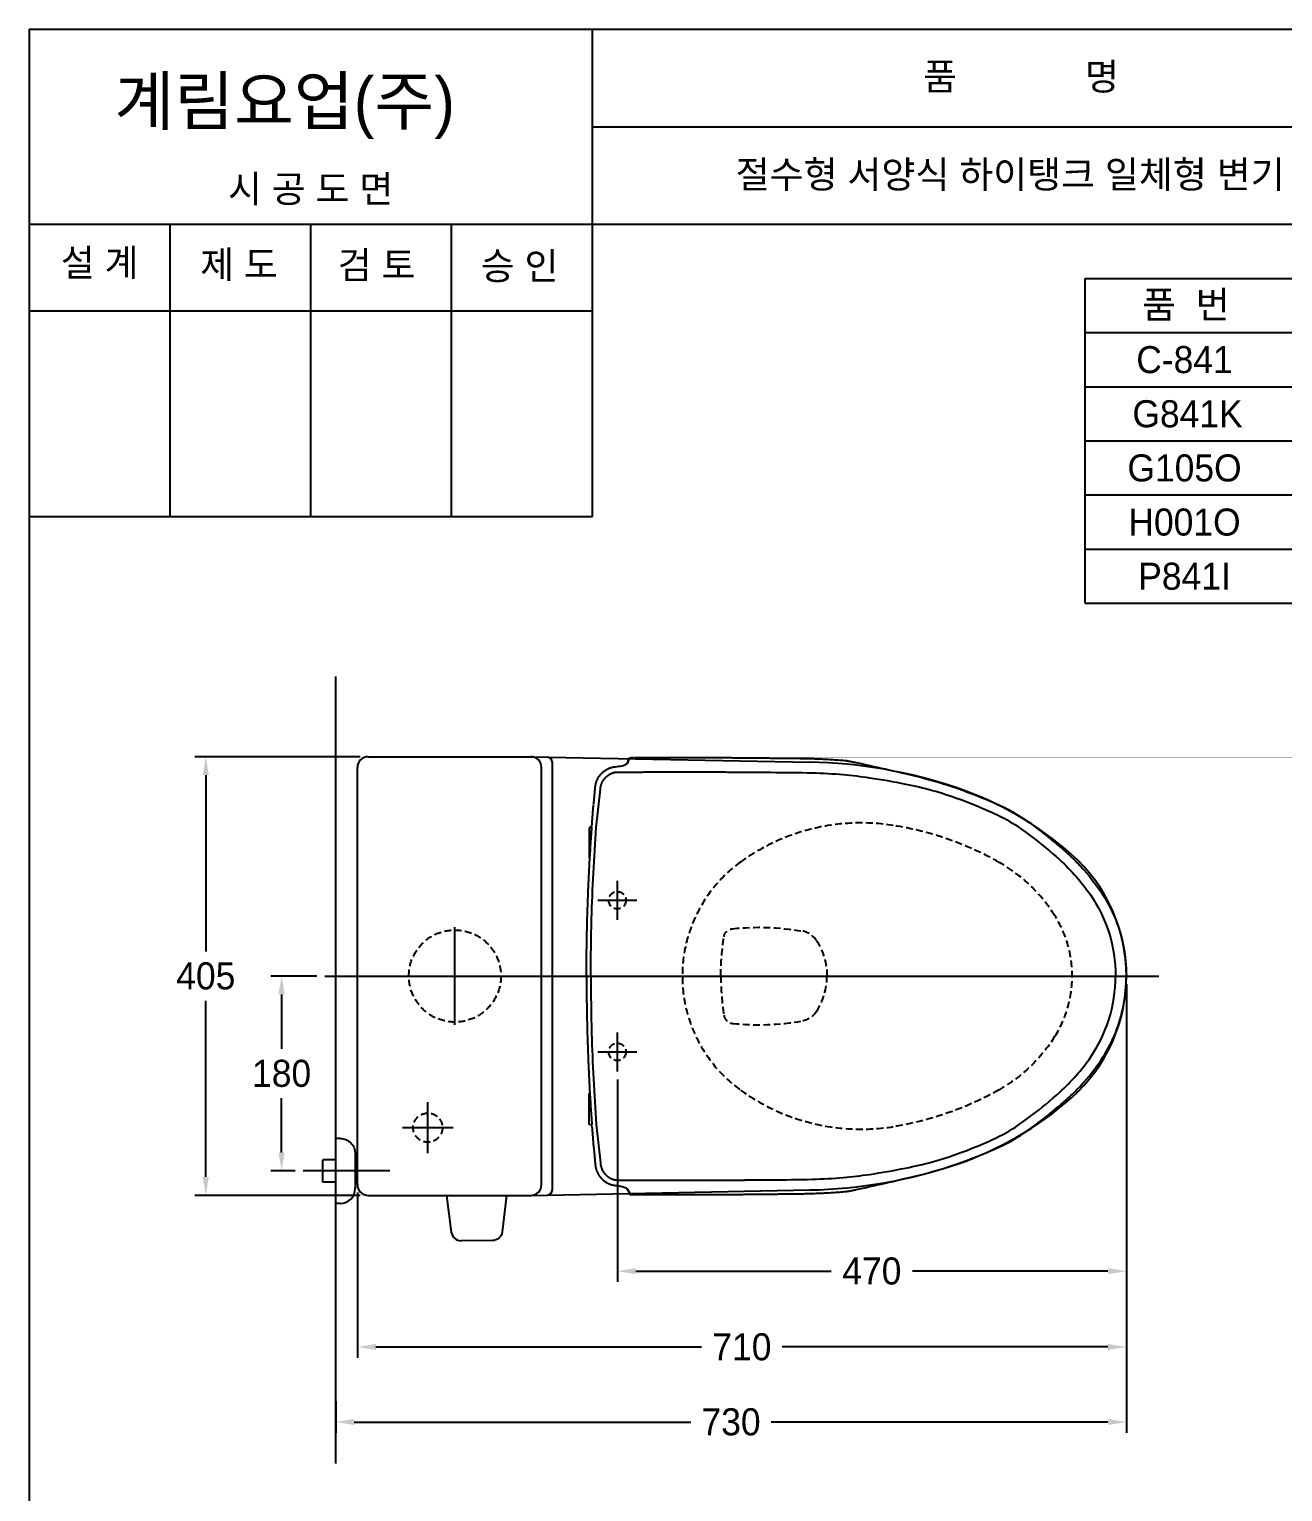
# Model space of a CAD drawing. Header units: millimetres. Extents: x 4660 to 14520, y -4429 to -1100.
# Drawn here: x 10820 to 11977, y -2450 to -1100 of the extents above; entities that cross this region are included whole.
import ezdxf
from ezdxf.enums import TextEntityAlignment as Align
from ezdxf.lldxf.tags import DXFTag

# ---------------------------------------------------------------- set-up
doc = ezdxf.new("R2010")
doc.units = ezdxf.units.MM
doc.linetypes.add('DASHED2', pattern=[9.525, 6.35, -3.175])
for name, color, linetype in [('TEXT', 7, 'Continuous'), ('내부선 및 부속', 4, 'Continuous'), ('도각라인', 255, 'Continuous'), ('외형선', 3, 'Continuous'), ('점선', 6, 'DASHED2'), ('중심선', 1, 'DASHED'), ('치수선', 7, 'Continuous')]:
    doc.layers.add(name, color=color, linetype=linetype)
doc.styles.add('____', font='')
doc.styles.add('타이틀', font='H2GTRM.TTF', dxfattribs={"height": 25})
doc.styles.get('____').set_extended_font_data('굴림')
tags = doc.linetypes.add('DASHDOT', pattern=[70, 31, -13, 13, -13]).pattern_tags.tags
tags[10:11] = [DXFTag(74, 4), DXFTag(75, 0), DXFTag(340, '0'), DXFTag(46, 0.0), DXFTag(50, 0.0), DXFTag(44, 0.0), DXFTag(45, 0.0)]
tags[8:9] = [DXFTag(74, 4), DXFTag(75, 0), DXFTag(340, '0'), DXFTag(46, 0.0), DXFTag(50, 0.0), DXFTag(44, 0.0), DXFTag(45, 0.0)]
tags[6:7] = [DXFTag(74, 4), DXFTag(75, 0), DXFTag(340, '0'), DXFTag(46, 0.0), DXFTag(50, 0.0), DXFTag(44, 0.0), DXFTag(45, 0.0)]
tags[4:5] = [DXFTag(74, 4), DXFTag(75, 0), DXFTag(340, '0'), DXFTag(46, 0.0), DXFTag(50, 0.0), DXFTag(44, 0.0), DXFTag(45, 0.0)]
tags = doc.linetypes.add('DASHED', pattern=[25.72, 12.86, -12.86]).pattern_tags.tags
tags[6:7] = [DXFTag(74, 4), DXFTag(75, 0), DXFTag(340, '0'), DXFTag(46, 0.0), DXFTag(50, 0.0), DXFTag(44, 0.0), DXFTag(45, 0.0)]
tags[4:5] = [DXFTag(74, 4), DXFTag(75, 0), DXFTag(340, '0'), DXFTag(46, 0.0), DXFTag(50, 0.0), DXFTag(44, 0.0), DXFTag(45, 0.0)]
doc.dimstyles.new('MSADIM', dxfattribs={"dimtxt": 33, "dimasz": 17, "dimexe": 10, "dimexo": 7.5, "dimgap": 10, "dimtad": 0, "dimtih": 1, "dimtoh": 1, "dimdec": 0, "dimzin": 1, "dimdsep": 46, "dimtxsty": '____', "dimcen": 11.25, "dimadec": 0, "dimazin": 0, "dimtfac": 1, "dimtdec": 0, "dimtix": 1, "dimtmove": 0, "dimatfit": 3, "dimfxl": 1, "dimtolj": 1, "dimtzin": 1, "dimarcsym": 0})

# ---------------------------------------------------------------- blocks, each defined once
blk = doc.blocks.new('*D48')
at = {"layer": '치수선', "color": 0, "linetype": 'Continuous', "lineweight": -2, "transparency": 16777216}
for p, q in [((11832.6, -1981.6), (11832.6, -2256.6)), ((11362.6, -2069.6), (11362.6, -2256.6)), ((11379.6, -2246.6), (11559.9, -2246.6)), ((11815.6, -2246.6), (11635.2, -2246.6))]:
    blk.add_line(p, q, dxfattribs=at)
at = {"layer": '치수선', "color": 0, "linetype": 'Continuous', "transparency": 16777216}
for points in [[(11379.6, -2243.8), (11379.6, -2249.4), (11362.6, -2246.6)], [(11815.6, -2243.8), (11815.6, -2249.4), (11832.6, -2246.6)]]:
    blk.add_solid(points, dxfattribs=at)
at = {"layer": '치수선', "color": 0, "linetype": 'Continuous', "transparency": 16777216, "insert": (11597.6, -2246.6), "char_height": 25, "attachment_point": 5, "style": '____'}
blk.add_mtext('\\A1;470', dxfattribs=at)
blk = doc.blocks.new('*D49')
at = {"layer": '치수선', "color": 0, "linetype": 'Continuous', "lineweight": -2, "transparency": 16777216}
for p, q in [((11832.6, -1981.6), (11832.6, -2326.6)), ((11122.6, -2174.1), (11122.6, -2326.6)), ((11139.6, -2316.6), (11440.4, -2316.6)), ((11815.6, -2316.6), (11514.7, -2316.6))]:
    blk.add_line(p, q, dxfattribs=at)
at = {"layer": '치수선', "color": 0, "linetype": 'Continuous', "transparency": 16777216}
for points in [[(11139.6, -2313.8), (11139.6, -2319.4), (11122.6, -2316.6)], [(11815.6, -2313.8), (11815.6, -2319.4), (11832.6, -2316.6)]]:
    blk.add_solid(points, dxfattribs=at)
at = {"layer": '치수선', "color": 0, "linetype": 'Continuous', "transparency": 16777216, "insert": (11477.6, -2316.6), "char_height": 25, "attachment_point": 5, "style": '____'}
blk.add_mtext('\\A1;710', dxfattribs=at)
blk = doc.blocks.new('*D50')
at = {"layer": '치수선', "color": 0, "linetype": 'Continuous', "lineweight": -2, "transparency": 16777216}
for p, q in [((11125.1, -1771.6), (10972.6, -1771.6)), ((10982.6, -1788.6), (10982.6, -1951.3)), ((10982.6, -2159.6), (10982.6, -1996.9)), ((11125.1, -2176.6), (10972.6, -2176.6))]:
    blk.add_line(p, q, dxfattribs=at)
at = {"layer": '치수선', "color": 0, "linetype": 'Continuous', "transparency": 16777216}
for points in [[(10979.7, -1788.6), (10985.4, -1788.6), (10982.6, -1771.6)], [(10979.7, -2159.6), (10985.4, -2159.6), (10982.6, -2176.6)]]:
    blk.add_solid(points, dxfattribs=at)
at = {"layer": '치수선', "color": 0, "linetype": 'Continuous', "transparency": 16777216, "insert": (10982.6, -1974.1), "char_height": 25, "attachment_point": 5, "style": '____'}
blk.add_mtext('\\A1;405', dxfattribs=at)
blk = doc.blocks.new('*D51')
at = {"layer": '치수선', "color": 0, "linetype": 'Continuous', "lineweight": -2, "transparency": 16777216}
for p, q in [((11085.1, -1974.1), (11042.6, -1974.1)), ((11052.6, -1991.1), (11052.6, -2041.3)), ((11052.6, -2137.1), (11052.6, -2087)), ((11065.1, -2154.1), (11042.6, -2154.1))]:
    blk.add_line(p, q, dxfattribs=at)
at = {"layer": '치수선', "color": 0, "linetype": 'Continuous', "transparency": 16777216}
for points in [[(11049.7, -1991.1), (11055.4, -1991.1), (11052.6, -1974.1)], [(11049.7, -2137.1), (11055.4, -2137.1), (11052.6, -2154.1)]]:
    blk.add_solid(points, dxfattribs=at)
at = {"layer": '치수선', "color": 0, "linetype": 'Continuous', "transparency": 16777216, "insert": (11052.6, -2064.1), "char_height": 25, "attachment_point": 5, "style": '____'}
blk.add_mtext('\\A1;180', dxfattribs=at)
blk = doc.blocks.new('*D46')
at = {"layer": '치수선', "color": 0, "linetype": 'Continuous', "lineweight": -2, "transparency": 16777216}
for p, q in [((11832.6, -2254.1), (11832.6, -2395.9)), ((11102.6, -2366.8), (11102.6, -2395.9)), ((11119.6, -2385.9), (11430.4, -2385.9)), ((11815.6, -2385.9), (11504.7, -2385.9))]:
    blk.add_line(p, q, dxfattribs=at)
at = {"layer": '치수선', "color": 0, "linetype": 'Continuous', "transparency": 16777216}
for points in [[(11119.6, -2383), (11119.6, -2388.7), (11102.6, -2385.9)], [(11815.6, -2383), (11815.6, -2388.7), (11832.6, -2385.9)]]:
    blk.add_solid(points, dxfattribs=at)
at = {"layer": '치수선', "color": 0, "linetype": 'Continuous', "transparency": 16777216, "insert": (11467.6, -2385.9), "char_height": 25, "attachment_point": 5, "style": '____'}
blk.add_mtext('\\A1;730', dxfattribs=at)

msp = doc.modelspace()

# ---------------------------------------------------------------- linework, layer by layer
at = {"layer": '내부선 및 부속'}
for p, q in [((11292.6, -2166.6), (11292.6, -1781.6)), ((11302.6, -2171.3), (11302.6, -1776.9))]:
    msp.add_line(p, q, dxfattribs=at)
at = {"layer": '내부선 및 부속', "linetype": 'Continuous'}
for p, q in [((11343.1, -1836.9), (11346.9, -1801.5)), ((11343.1, -2111.3), (11346.9, -2146.7)), ((11106.6, -2124.1), (11102.6, -2124.1)), ((11090.6, -2164.4), (11090.6, -2143.9)), ((11102.6, -2143.9), (11090.6, -2143.9)), ((11120.6, -2138.1), (11120.6, -2170.1)), ((11122.6, -2143.9), (11120.6, -2143.9)), ((11102.6, -2164.4), (11090.6, -2164.4)), ((11122.6, -2164.4), (11120.6, -2164.4)), ((11106.6, -2184.1), (11102.6, -2184.1)), ((11204.9, -2176.6), (11209.3, -2210.7)), ((11260.1, -2176.6), (11256.2, -2210.4)), ((11247.3, -2218.3), (11218.3, -2218.5))]:
    msp.add_line(p, q, dxfattribs=at)
at = {"layer": '내부선 및 부속', "linetype": 'Continuous', "flags": 128}
for points in [[(11106.6, -2124.1, -0.414214), (11120.6, -2138.1)], [(11256.2, -2210.4, -0.379025), (11247.3, -2218.3)]]:
    msp.add_lwpolyline(points, format="xyb", dxfattribs=at)
at = {"layer": '내부선 및 부속'}
for centre, radius, start, end in [((11282.6, -1781.6), 10, 0, 90), ((11297.6, -1776.9), 5, 0, 88.8892), ((11282.6, -2166.6), 10, 270, 0), ((11297.6, -2171.3), 5, 271.1108, 0)]:
    msp.add_arc(centre, radius, start, end, dxfattribs=at)
at = {"layer": '내부선 및 부속', "linetype": 'Continuous'}
for centre, radius, start, end in [((11106.6, -2170.1), 14, 270, 360), ((11218.2, -2209.5), 9, 187.3283, 270.36)]:
    msp.add_arc(centre, radius, start, end, dxfattribs=at)
for points, weights in [([(11354.2, -1782.6), (11357.3, -1781.2), (11360.9, -1780.8)], [1, 0.986322164536, 1]), ([(11373.4, -1773.3), (11373.4, -1772.9), (11373.9, -1772.9)], [1, 0.759584069252, 1]), ([(11373.9, -1772.8), (11374.1, -1772.7), (11374.3, -1772.6)], [1, 0.97375112772, 1]), ([(11374.3, -1772.6), (11375, -1772.5), (11375.7, -1772.4)], [1, 0.995997786522, 1]), ([(11378.5, -1772.3), (11427, -1772.2), (11475.4, -1772.5)], [1, 0.99998986721, 1]), ([(11475.4, -1772.5), (11499.6, -1772.7), (11523.8, -1773)], [1, 0.999997258186, 1]), ([(11523.8, -1773), (11548, -1773.1), (11572.2, -1775)], [1, 0.99938338995, 1]), ([(11572.2, -1775), (11573.3, -1775.1), (11574.3, -1775.2)], [1, 0.999780237675, 1]), ([(11574.3, -1775.2), (11575.3, -1775.4), (11576.3, -1775.6)], [1, 0.999994516373, 1]), ([(11576.3, -1775.6), (11579.7, -1776.2), (11583.1, -1776.9)], [1, 0.999980866909, 1]), ([(11342.8, -1796.4), (11345.3, -1786.8), (11354.2, -1782.6)], [1, 0.905401706696, 1]), ([(11363.3, -1785.8), (11414.5, -1785.5), (11465.8, -1785.7)], [1, 0.999987840652, 1]), ([(11465.8, -1785.7), (11474.3, -1785.8), (11482.9, -1785.8)], [1, 0.999999582767, 1]), ([(11340.8, -1815.5), (11341.5, -1807.7), (11342.2, -1800)], [1, 0.999991178513, 1]), ([(11342.2, -1800), (11342.4, -1798.1), (11342.8, -1796.4)], [1, 0.996846735477, 1]), ([(11339.1, -1835.9), (11339.8, -1825.9), (11340.6, -1815.9)], [1, 0.999985337257, 1]), ([(11334.1, -1974.1), (11334.1, -1905.3), (11339.1, -1836.6)], [1, 0.999331831932, 1]), ([(11337.9, -1836.6), (11336.7, -1836.6), (11336.7, -1837.7)], [1, 0.709781348705, 1]), ([(11334.1, -1974.1), (11334.1, -2042.9), (11339.1, -2111.6)], [1, 0.999331831932, 1]), ([(11336.7, -2083), (11336.7, -2082.4), (11337.2, -2082.1)], [1, 0.875766694546, 1]), ([(11337.9, -2111.6), (11336.7, -2111.6), (11336.7, -2110.6)], [1, 0.709781348705, 1]), ([(11339.1, -2112.3), (11339.8, -2122.3), (11340.6, -2132.3)], [1, 0.999985337257, 1]), ([(11340.8, -2132.7), (11341.5, -2140.5), (11342.2, -2148.3)], [1, 0.999991178513, 1]), ([(11342.2, -2148.3), (11342.4, -2150.1), (11342.8, -2151.8)], [1, 0.996846735477, 1]), ([(11342.8, -2151.8), (11345.3, -2161.4), (11354.2, -2165.6)], [1, 0.905401706696, 1]), ([(11354.2, -2165.6), (11357.3, -2167.1), (11360.9, -2167.4)], [1, 0.986322164536, 1]), ([(11363.3, -2162.5), (11414.5, -2162.7), (11465.8, -2162.5)], [1, 0.999987840652, 1]), ([(11465.8, -2162.5), (11474.3, -2162.5), (11482.9, -2162.4)], [1, 0.999999582767, 1]), ([(11523.8, -2175.2), (11548, -2175.1), (11572.2, -2173.2)], [1, 0.99938338995, 1]), ([(11572.2, -2173.2), (11573.3, -2173.1), (11574.3, -2173)], [1, 0.999780237675, 1]), ([(11574.3, -2173), (11575.3, -2172.8), (11576.3, -2172.7)], [1, 0.999994516373, 1]), ([(11576.3, -2172.7), (11579.7, -2172), (11583.1, -2171.3)], [1, 0.999980866909, 1]), ([(11373.4, -2174.9), (11373.4, -2175.4), (11373.9, -2175.3)], [1, 0.759584069252, 1]), ([(11373.9, -2175.4), (11374.1, -2175.5), (11374.3, -2175.6)], [1, 0.97375112772, 1]), ([(11374.3, -2175.6), (11375, -2175.8), (11375.7, -2175.8)], [1, 0.995997786522, 1]), ([(11375.7, -2175.8), (11376.2, -2175.9), (11376.8, -2175.9)], [1, 0.999717116356, 1]), ([(11376.8, -2175.9), (11376.8, -2175.9), (11376.9, -2175.9)], [1, 0.999998092651, 1]), ([(11376.9, -2175.9), (11377.3, -2175.9), (11377.6, -2175.9)], [1, 0.999943375587, 1]), ([(11377.6, -2175.9), (11378.1, -2175.9), (11378.5, -2175.9)], [1, 0.999943435192, 1]), ([(11378.5, -2175.9), (11427, -2176), (11475.4, -2175.7)], [1, 0.99998986721, 1]), ([(11475.4, -2175.7), (11499.6, -2175.5), (11523.8, -2175.2)], [1, 0.999997258186, 1])]:
    msp.add_rational_spline(points, weights, degree=2, dxfattribs=at)
for points, knots in [([(11360.9, -1780.8), (11362.9, -1780.6), (11366.3, -1780.2), (11370.4, -1778.9), (11372.6, -1776.9), (11373.3, -1774.8), (11373.7, -1773.6), (11373.9, -1772.9)], [0, 0, 0, 0, 0.365249, 0.602127, 0.767607, 0.87495, 1, 1, 1, 1]), ([(11370.3, -1778.5), (11371, -1778.1), (11371.5, -1777.7), (11372.2, -1776.8), (11372.4, -1776.3), (11373, -1774.6), (11373.2, -1773.8), (11373.4, -1773.3)], [0, 0, 0, 0, 0.27184, 0.27184, 0.635663, 0.635663, 1, 1, 1, 1]), ([(11583.1, -1776.9), (11587.3, -1777.8), (11600.9, -1780.9), (11621.7, -1785.6), (11650.6, -1792.3), (11669.8, -1798.2), (11681.6, -1802.6)], [0, 0, 0, 0, 0.127278, 0.411073, 0.628105, 1, 1, 1, 1]), ([(11504.4, -1786), (11517.1, -1786), (11539.5, -1786.2), (11569.9, -1787.6), (11598.6, -1791.2), (11626.1, -1796), (11653.8, -1802.2), (11679.7, -1810.9), (11703.5, -1820.3), (11726.5, -1831.5), (11747.7, -1847.1), (11774.2, -1868.3), (11800.2, -1897), (11818.8, -1933.9), (11822.4, -1960.5), (11822.6, -1974.1)], [0, 0, 0, 0, 0.093653, 0.164046, 0.223339, 0.306249, 0.368717, 0.431233, 0.506855, 0.556726, 0.618117, 0.699663, 0.805979, 0.899628, 1, 1, 1, 1]), ([(11681.6, -1802.6), (11693, -1806.8), (11708, -1812.6), (11726, -1821.4), (11744.9, -1833.2), (11763.8, -1848.2), (11782.8, -1864.6), (11796.7, -1879.4), (11811, -1897.9), (11823.6, -1921.8), (11830.8, -1947.3), (11832.6, -1965), (11832.6, -1974.1)], [0, 0, 0, 0, 0.150256, 0.1971, 0.246973, 0.425111, 0.493876, 0.556337, 0.675024, 0.781285, 0.887301, 1, 1, 1, 1]), ([(11338.1, -1974.1), (11338.1, -1956.5), (11338.4, -1938.9), (11339.6, -1893.2), (11341.1, -1865), (11343.1, -1836.9)], [0, 0, 0, 0, 0.384285, 0.384285, 1, 1, 1, 1]), ([(11338.1, -1974.1), (11338.1, -1991.7), (11338.4, -2009.3), (11339.6, -2055), (11341.1, -2083.2), (11343.1, -2111.3)], [0, 0, 0, 0, 0.384285, 0.384285, 1, 1, 1, 1]), ([(11504.4, -2162.2), (11517.1, -2162.2), (11539.5, -2162), (11569.9, -2160.6), (11598.6, -2157), (11626.1, -2152.2), (11653.8, -2146), (11679.7, -2137.4), (11703.5, -2127.9), (11726.5, -2116.7), (11747.7, -2101.1), (11774.2, -2079.9), (11800.2, -2051.3), (11818.8, -2014.4), (11822.4, -1987.7), (11822.6, -1974.1)], [0, 0, 0, 0, 0.093653, 0.164046, 0.223339, 0.306249, 0.368717, 0.431233, 0.506855, 0.556726, 0.618117, 0.699663, 0.805979, 0.899628, 1, 1, 1, 1]), ([(11681.6, -2145.6), (11693, -2141.4), (11708, -2135.6), (11726, -2126.8), (11744.9, -2115), (11763.8, -2100), (11782.8, -2083.6), (11796.7, -2068.8), (11811, -2050.4), (11823.6, -2026.5), (11830.8, -2001), (11832.6, -1983.3), (11832.6, -1974.1)], [0, 0, 0, 0, 0.150256, 0.1971, 0.246973, 0.425111, 0.493876, 0.556337, 0.675024, 0.781285, 0.887301, 1, 1, 1, 1]), ([(11583.1, -2171.3), (11587.3, -2170.4), (11600.9, -2167.4), (11621.7, -2162.6), (11650.6, -2155.9), (11669.8, -2150), (11681.6, -2145.6)], [0, 0, 0, 0, 0.127278, 0.411073, 0.628105, 1, 1, 1, 1]), ([(11360.9, -2167.4), (11362.9, -2167.6), (11366.3, -2168), (11370.4, -2169.4), (11372.6, -2171.3), (11373.3, -2173.5), (11373.7, -2174.6), (11373.9, -2175.3)], [0, 0, 0, 0, 0.365249, 0.602127, 0.767607, 0.87495, 1, 1, 1, 1]), ([(11370.3, -2169.7), (11371, -2170.1), (11371.5, -2170.5), (11372.2, -2171.4), (11372.4, -2171.9), (11373, -2173.6), (11373.2, -2174.4), (11373.4, -2174.9)], [0, 0, 0, 0, 0.27184, 0.27184, 0.635663, 0.635663, 1, 1, 1, 1])]:
    msp.add_open_spline(points, degree=3, knots=knots, dxfattribs=at)
for points, degree in [([(11373.9, -1772.9), (11373.9, -1772.9), (11373.9, -1772.8), (11373.9, -1772.8), (11373.9, -1772.8), (11373.9, -1772.8)], 5), ([(11482.9, -1785.8), (11493.6, -1785.9), (11504.4, -1786)], 2), ([(11336.7, -1837.7), (11336.7, -1851.4), (11336.7, -1865.2)], 2), ([(11339.1, -1836.6), (11338.5, -1836.6), (11337.9, -1836.6)], 2), ([(11336.7, -2110.6), (11336.7, -2096.8), (11336.7, -2083)], 2), ([(11339.1, -2111.6), (11338.5, -2111.6), (11337.9, -2111.6)], 2), ([(11482.9, -2162.4), (11493.6, -2162.3), (11504.4, -2162.2)], 2), ([(11373.9, -2175.3), (11373.9, -2175.4), (11373.9, -2175.4), (11373.9, -2175.4), (11373.9, -2175.4), (11373.9, -2175.4)], 5)]:
    msp.add_open_spline(points, degree=degree, dxfattribs=at)
for points in [[(11346.9, -1801.5), (11347.2, -1798.3), (11348.5, -1795.4), (11349.9, -1792.5), (11352.2, -1790.3), (11354.4, -1788.1), (11357.4, -1786.9), (11358.8, -1786.3), (11360.3, -1786), (11361.1, -1785.9), (11361.9, -1785.8), (11362.6, -1785.8), (11363.3, -1785.8)], [(11346.9, -2146.7), (11347.2, -2149.9), (11348.5, -2152.8), (11349.9, -2155.7), (11352.2, -2157.9), (11354.4, -2160.1), (11357.4, -2161.3), (11358.8, -2161.9), (11360.3, -2162.2), (11361.1, -2162.3), (11361.9, -2162.4), (11362.6, -2162.5), (11363.3, -2162.5)]]:
    msp.add_rational_spline(points, [1, 0.985439419746, 1, 0.983340084553, 1, 0.981753587723, 1, 0.995261609554, 1, 0.998759031296, 1, 0.999247133732, 1], degree=2, knots=[0, 0, 0, 0.253131, 0.253131, 0.505475, 0.505475, 0.756562, 0.756562, 0.881321, 0.881321, 0.943657, 0.943657, 1, 1, 1], dxfattribs=at)
at = {"layer": '도각라인', "color": 7}
for p, q in [((10819.6, -1099.9), (12619.6, -1099.9)), ((10819.6, -1099.9), (10819.6, -3629.9)), ((11339.6, -1549.9), (11339.6, -1099.9)), ((11339.6, -1189.9), (12619.6, -1189.9)), ((10819.6, -1279.9), (12619.6, -1279.9)), ((10949.6, -1549.9), (10949.6, -1279.9)), ((11079.6, -1549.9), (11079.6, -1279.9)), ((11209.6, -1549.9), (11209.6, -1279.9)), ((11794.6, -1579.9), (11794.6, -1329.9)), ((11794.6, -1329.9), (12589.6, -1329.9)), ((10819.6, -1359.9), (11339.6, -1359.9)), ((11794.6, -1379.9), (12589.6, -1379.9)), ((11794.6, -1429.9), (12589.6, -1429.9)), ((11794.6, -1479.9), (12589.6, -1479.9)), ((11794.6, -1529.9), (12589.6, -1529.9)), ((10819.6, -1549.9), (11339.6, -1549.9)), ((11794.6, -1629.9), (11794.6, -1579.9)), ((11794.6, -1579.9), (12589.6, -1579.9)), ((11794.6, -1629.9), (12589.6, -1629.9))]:
    msp.add_line(p, q, dxfattribs=at)
at = {"layer": '외형선', "linetype": 'Continuous'}
msp.add_line((11102.6, -2424.3), (11102.6, -1697.4), dxfattribs=at)
at = {"layer": '외형선'}
for p, q in [((11122.6, -2166.6), (11122.6, -1781.6)), ((11132.6, -1771.6), (11282.6, -1771.6)), ((11282.8, -1771.6), (11540.3, -1776.6)), ((11282.8, -2176.6), (11540.3, -2171.6)), ((11132.6, -2176.6), (11282.6, -2176.6))]:
    msp.add_line(p, q, dxfattribs=at)
for centre, radius, start, end in [((11132.6, -1781.6), 10, 90, 180), ((11531.6, -2226.5), 450, 71.2867, 88.8892), ((11576.5, -2093.9), 310, 48.4889, 71.4001), ((11682.6, -1974.1), 150, 311.5111, 48.4889), ((11576.5, -1854.3), 310, 288.5999, 311.5111), ((11531.6, -1721.7), 450, 271.1108, 288.7133), ((11132.6, -2166.6), 10, 180, 270)]:
    msp.add_arc(centre, radius, start, end, dxfattribs=at)
at = {"layer": '외형선', "linetype": 'Continuous'}
for points, weights in [([(11375.7, -1772.4), (11376.2, -1772.4), (11376.8, -1772.3)], [1, 0.999717116356, 1]), ([(11376.9, -1772.3), (11377.3, -1772.3), (11377.6, -1772.3)], [1, 0.999943375587, 1])]:
    msp.add_rational_spline(points, weights, degree=2, dxfattribs=at)
at = {"layer": '점선', "flags": 128}
for points in [[(11461, -1938, -0.340717), (11468.9, -1930.4)], [(11468.9, -1930.4, -0.070312), (11533.2, -1932.6)], [(11458.2, -1974.1, -0.037774), (11461, -1938)], [(11546.5, -1941.4, -0.145176), (11556.2, -1974.1)], [(11546.5, -2006.8, -0.207813), (11533.2, -2015.6)], [(11766.6, -2029.7, -0.124986), (11715.1, -2079.1)], [(11715.1, -2079.1, -0.089919), (11617.4, -2113.2, -0.089919)]]:
    msp.add_lwpolyline(points, format="xyb", dxfattribs=at)
at = {"layer": '점선'}
for centre, radius in [((11362.6, -1904.1), 8), ((11212.6, -1974.1), 42.5), ((11362.6, -2044.1), 8), ((11187.6, -2114.1), 13.5)]:
    msp.add_circle(centre, radius, dxfattribs=at)
for centre, radius, start, end in [((11587.8, -2022.7), 190, 81.0299, 125.9342), ((11572.2, -2121.5), 290, 60.4773, 81.0299), ((11552.6, -1974.1), 130, 125.9129, 234.0658), ((11643.7, -1995.3), 145, 31.9805, 60.4773), ((11677.6, -1974.1), 105, 328.0195, 31.9805), ((11529.8, -1952.3), 20, 33.0409, 79.9998), ((11698.2, -1974.1), 240, 180, 188.653), ((11496.2, -1974.1), 60, 326.9591, 0.0001), ((11469.9, -2008.9), 9, 188.653, 263.9124), ((11493.3, -1789.1), 230, 263.9124, 280.0002), ((11587.8, -1925.5), 190, 234.0658, 278.9701)]:
    msp.add_arc(centre, radius, start, end, dxfattribs=at)
at = {"layer": '중심선', "linetype": 'DASHDOT'}
for p, q in [((11362.6, -1922.1), (11362.6, -1886.1)), ((11344.6, -1904.1), (11380.6, -1904.1)), ((11212.6, -2019.1), (11212.6, -1929.1)), ((11092.6, -1974.1), (11862.6, -1974.1)), ((11362.6, -2062.1), (11362.6, -2026.1)), ((11344.6, -2044.1), (11380.6, -2044.1)), ((11187.6, -2137.6), (11187.6, -2090.6)), ((11164.1, -2114.1), (11211.1, -2114.1)), ((11152.6, -2154.1), (11072.6, -2154.1))]:
    msp.add_line(p, q, dxfattribs=at)

# ---------------------------------------------------------------- texts
at = {"layer": 'TEXT', "style": '타이틀'}
for s, p in [('품             명', (11735.3, -1143.5)), ('절수형 서양식 하이탱크 일체형 변기', (11725.3, -1233.9)), ('시 공 도 면', (11079.4, -1247.2)), ('설 계', (10884.6, -1315.3)), ('제 도', (11013.3, -1317)), ('검 토', (11140.3, -1317.6)), ('승 인', (11272.3, -1318.4)), ('품  번', (11887.5, -1354.1)), ('C-841', (11886.3, -1404.9)), ('G841K', (11889.1, -1454.9)), ('G105O', (11886.3, -1504.9)), ('H001O', (11886.3, -1554.9)), ('P841I', (11886.3, -1604.9))]:
    msp.add_text(s, height=25, dxfattribs=at).set_placement(p, align=Align.MIDDLE_CENTER)
msp.add_text('계림요업(주)', height=44, dxfattribs=at).set_placement((10898.3, -1188.1))

# ---------------------------------------------------------------- dimensions: what is measured, and where the dimension line sits
at = {"layer": '치수선', "linetype": 'Continuous'}
for base, p1, p2, picture, middle in [((10982.6, -2176.6), (11132.6, -1771.6), (11132.6, -2176.6), '*D50', (10982.6, -1974.1)), ((11052.6, -2154.1), (11092.6, -1974.1), (11072.6, -2154.1), '*D51', (11052.6, -2064.1))]:
    dim = msp.add_linear_dim(base=base, p1=p1, p2=p2, angle=90, dimstyle='MSADIM', override={"dimtxt": 25}, dxfattribs=at)
    dim.commit()
    dim.dimension.update_dxf_attribs({"geometry": picture, "text_midpoint": middle})
for base, p1, p2, picture, middle in [((11832.6, -2316.6), (11122.6, -2166.6), (11832.6, -1974.1), '*D49', (11477.6, -2316.6)), ((11832.6, -2246.6), (11362.6, -2062.1), (11832.6, -1974.1), '*D48', (11597.6, -2246.6)), ((11102.6, -2385.9), (11832.6, -2246.6), (11102.6, -2359.3), '*D46', (11467.6, -2385.9))]:
    dim = msp.add_linear_dim(base=base, p1=p1, p2=p2, dimstyle='MSADIM', override={"dimtxt": 25}, dxfattribs=at)
    dim.commit()
    dim.dimension.update_dxf_attribs({"geometry": picture, "text_midpoint": middle})

doc.saveas('drawing.dxf')
